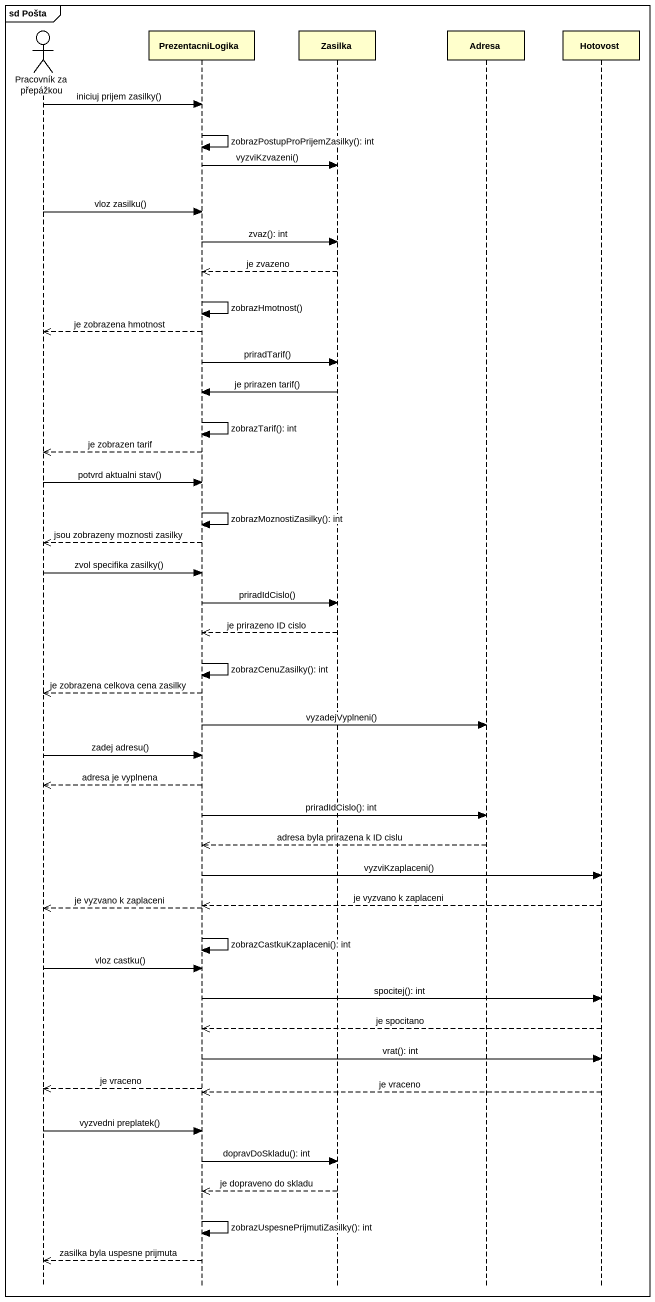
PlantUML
@startuml
mainframe sd Pošta
hide footbox
actor "Pracovník za přepážkou" as Pracovník_za_přepážkou
participant PrezentacniLogika
participant Zasilka
participant Adresa
participant Hotovost

Pracovník_za_přepážkou -> PrezentacniLogika : iniciuj prijem zasilky()
PrezentacniLogika -> PrezentacniLogika : zobrazPostupProPrijemZasilky(): int
PrezentacniLogika -> Zasilka : vyzviKzvazeni()
Pracovník_za_přepážkou -> PrezentacniLogika : vloz zasilku()
PrezentacniLogika -> Zasilka : zvaz(): int
Zasilka -->> PrezentacniLogika : je zvazeno
PrezentacniLogika -> PrezentacniLogika : zobrazHmotnost()
PrezentacniLogika -->> Pracovník_za_přepážkou : je zobrazena hmotnost
PrezentacniLogika -> Zasilka : priradTarif()
Zasilka -> PrezentacniLogika : je prirazen tarif()
PrezentacniLogika -> PrezentacniLogika : zobrazTarif(): int
PrezentacniLogika -->> Pracovník_za_přepážkou : je zobrazen tarif
Pracovník_za_přepážkou -> PrezentacniLogika : potvrd aktualni stav()
PrezentacniLogika -> PrezentacniLogika : zobrazMoznostiZasilky(): int
PrezentacniLogika -->> Pracovník_za_přepážkou : jsou zobrazeny moznosti zasilky
Pracovník_za_přepážkou -> PrezentacniLogika : zvol specifika zasilky()
PrezentacniLogika -> Zasilka : priradIdCislo()
Zasilka -->> PrezentacniLogika : je prirazeno ID cislo
PrezentacniLogika -> PrezentacniLogika : zobrazCenuZasilky(): int
PrezentacniLogika -->> Pracovník_za_přepážkou : je zobrazena celkova cena zasilky
PrezentacniLogika -> Adresa : vyzadejVyplneni()
Pracovník_za_přepážkou -> PrezentacniLogika : zadej adresu()
PrezentacniLogika -->> Pracovník_za_přepážkou : adresa je vyplnena
PrezentacniLogika -> Adresa : priradIdCislo(): int
Adresa -->> PrezentacniLogika : adresa byla prirazena k ID cislu
PrezentacniLogika -> Hotovost : vyzviKzaplaceni()
Hotovost -->> PrezentacniLogika : je vyzvano k zaplaceni
PrezentacniLogika -->> Pracovník_za_přepážkou : je vyzvano k zaplaceni
PrezentacniLogika -> PrezentacniLogika : zobrazCastkuKzaplaceni(): int
Pracovník_za_přepážkou -> PrezentacniLogika : vloz castku()
PrezentacniLogika -> Hotovost : spocitej(): int
Hotovost -->> PrezentacniLogika : je spocitano
PrezentacniLogika -> Hotovost : vrat(): int
PrezentacniLogika -->> Pracovník_za_přepážkou : je vraceno
Hotovost -->> PrezentacniLogika : je vraceno
Pracovník_za_přepážkou -> PrezentacniLogika : vyzvedni preplatek()
PrezentacniLogika -> Zasilka : dopravDoSkladu(): int
Zasilka -->> PrezentacniLogika : je dopraveno do skladu
PrezentacniLogika -> PrezentacniLogika : zobrazUspesnePrijmutiZasilky(): int
PrezentacniLogika -->> Pracovník_za_přepážkou : zasilka byla uspesne prijmuta
@enduml
